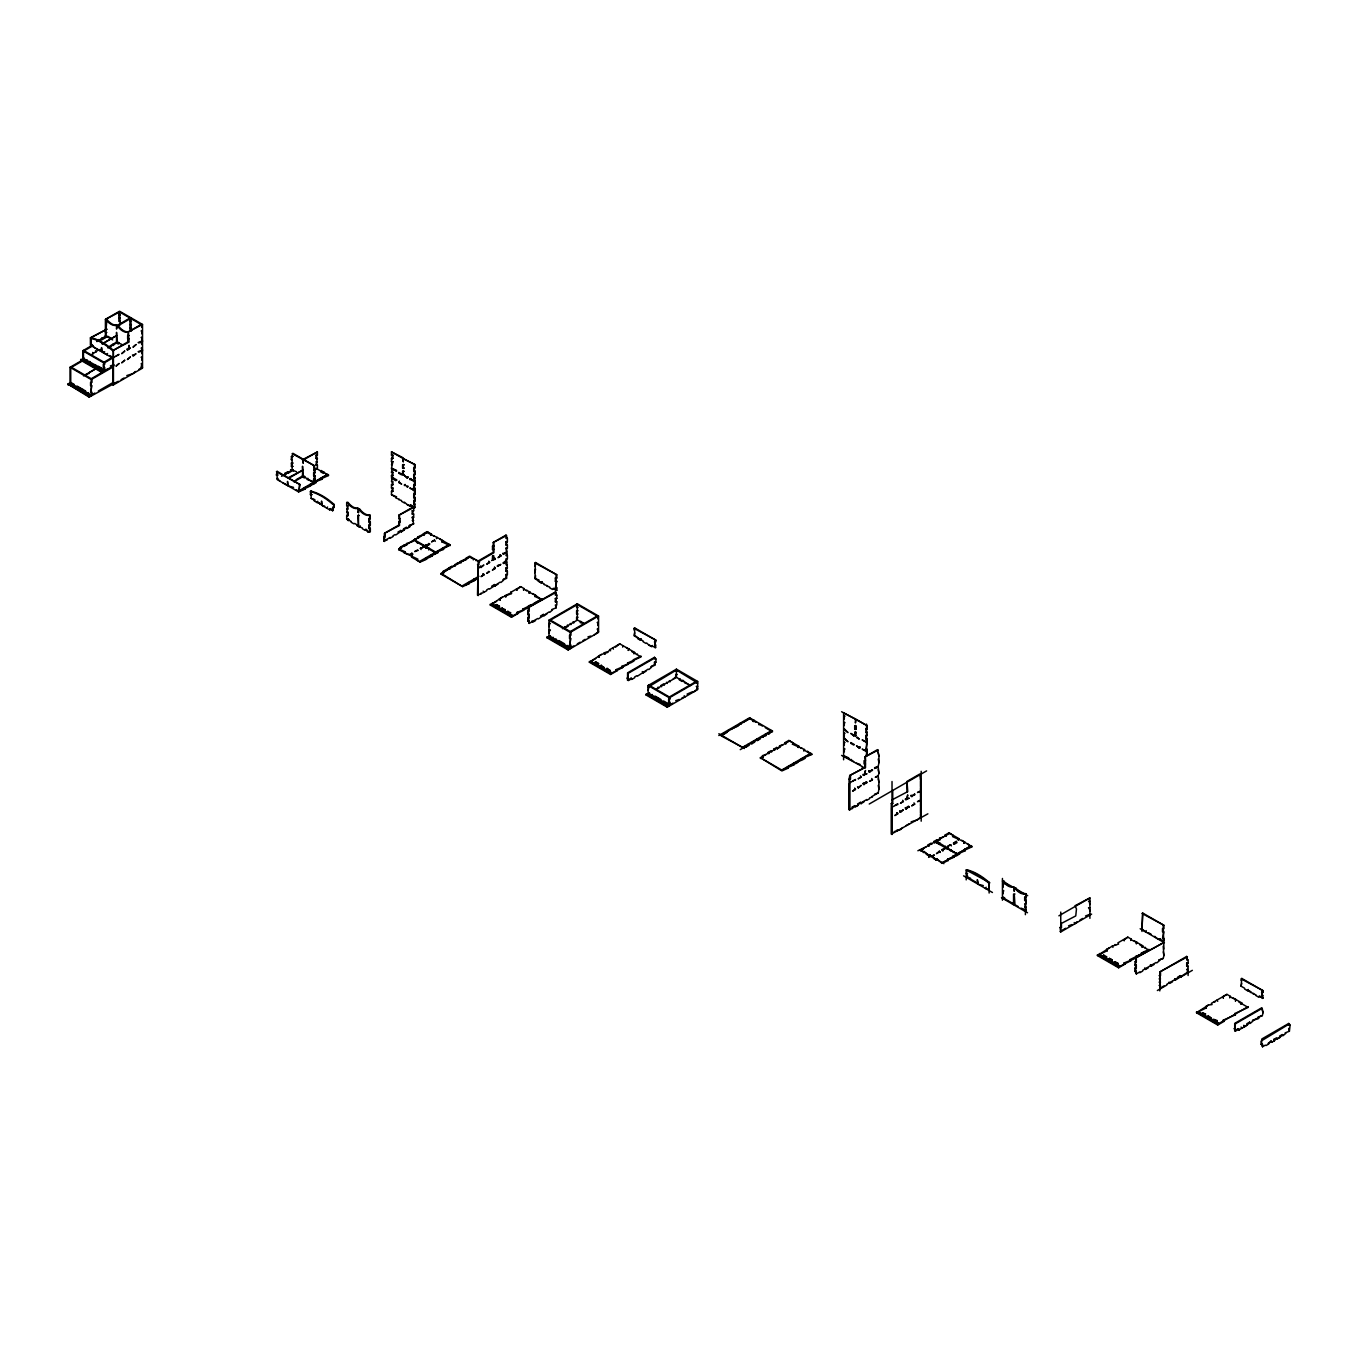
<?xml version="1.0" encoding="UTF-8"?>
<svg xmlns="http://www.w3.org/2000/svg" width="1358" height="1358" viewBox="0 0 1358 1358"><rect width="100%" height="100%" fill="white"/><g stroke="black" fill="none" stroke-linecap="round" stroke-linejoin="round"><path stroke-width="1.5" d="M112.646 339.924L105.415 335.749L105.415 319.402L119.572 311.22L142.522 324.46L142.522 368.12L113.342 384.959L113.342 350.296A58.835 33.967 60 0 0 91.835 337.87L91.122 340.739M105.415 319.402L119.572 312.034L120.285 324.715M120.285 314.903L118.876 314.903M120.285 318.179L118.876 318.179M90.409 337.87L106.841 329.213L90.409 337.87L90.409 345.238L113.342 358.478M120.285 321.439L118.876 321.439L118.876 311.627L129.978 318.044L129.978 331.131M106.128 319.809A12.748 7.35 60 0 0 115.82 325.411L117.246 325.411M130.691 317.636L116.533 325.818L116.533 329.094L117.246 326.226L131.403 318.044M106.841 332.472L105.415 332.472M115.82 325.411L118.655 326.226A12.748 7.35 60 0 0 128.365 331.827L129.061 342.046L112.646 350.704A58.835 33.967 60 0 0 91.122 338.278M131.403 321.32L129.978 321.32M91.835 344.406L94.092 347.359L99.762 350.619L100.458 349.396M96.791 341.554L106.128 336.156M97.335 341.401L106.264 336.241M104.719 370.157L82.77 358.139L82.77 350.788L92.446 345.204M101.409 340.026L106.79 336.92M93.142 345.611L84.179 350.788L84.179 352.418M131.403 324.596L129.978 324.596M131.403 327.855L129.978 327.855M82.057 360.193L102.58 370.411L101.884 372.448L80.648 360.193L84.179 358.139M117.942 326.633A12.748 7.35 60 0 0 127.652 332.235L141.096 324.46M80.648 360.193L83.823 358.342M99.049 349.566L90.562 355.287M127.652 332.235L142.522 324.46M131.403 331.131L130.691 318.468L141.809 324.885L141.809 327.329M91.258 395.093L70.022 382.837L70.022 367.305L81.497 360.685M71.448 367.305L83.992 360.057M87.014 359.785L86.301 361.007M129.061 335.511L127.652 335.511L127.652 338.77L129.061 338.77M107.893 347.971L117.942 342.165L119.012 342.776L118.299 343.998L117.246 343.387L116.533 332.354L116.533 342.98M70.735 370.157L70.735 366.898L91.971 379.154L91.971 382.43L90.562 382.43L90.562 385.689L91.971 385.689L90.562 392.241L91.971 392.241L91.971 394.686M107.537 353.487L106.841 354.71L102.24 352.062L101.527 347.563L101.527 350.822M89.849 361.415L89.136 362.637M141.096 331.012L141.809 330.605M110.728 347.156L110.015 345.934L116.533 342.165L121.847 344.406M112.646 350.704L128.365 341.639M70.735 376.709L70.735 370.972M109.675 355.524L112.646 357.239M95.501 364.691L94.805 365.913M141.096 337.548L141.809 337.14M118.299 381.275L89.136 397.13L67.9 384.059L70.735 382.43L74.266 384.467L73.57 385.689M127.499 349.481L130.334 347.852L127.499 350.296L126.803 349.074M138.126 342.539L142.522 340.824L141.673 340.332M142.522 341.639L138.839 342.946M67.9 384.874L71.091 383.041M83.466 375.877L94.805 369.342L89.136 372.618M89.136 373.433L86.301 374.248M110.371 365.913L113.919 364.691M141.096 348.174L141.809 347.767M91.258 378.746L113.919 365.506M70.022 367.305L91.258 379.561L113.495 366.728M133.169 355.372L136.004 353.725L133.169 356.186L132.456 354.964M138.126 351.688L142.522 349.974L141.673 349.481M142.522 350.788L138.839 352.095M79.935 387.743L79.222 388.965M82.77 389.373L82.057 390.595M141.096 357.324L141.809 356.916M88.423 392.649L87.727 393.871M141.096 363.876L141.809 363.452M89.849 395.093L69.309 384.059L89.849 395.093L89.136 397.13M98.336 391.002L112.493 382.837M112.646 384.552L116.177 382.498M123.968 378.016L121.134 379.646M126.803 375.555L133.169 373.518L135.291 371.464M138.839 369.427L142.522 367.305L141.673 366.813M291.427 456.543L292.836 456.543L291.427 456.543L291.427 459.802L292.836 453.266L303.241 459.276M291.427 459.802L292.123 459.394M276.404 475.011L277.83 475.011L276.404 475.011L277.117 471.328L300.05 484.585L298.641 491.936L305.007 489.067L304.311 487.845L305.007 489.067M291.427 463.078L292.836 463.078L291.427 463.078L291.427 466.354L292.836 466.354L291.427 466.354M317.399 451.925L303.241 460.09L303.241 463.367L302.528 459.683L317.399 451.925L317.399 455.185L315.99 455.185L315.99 458.461L317.399 458.461L315.99 464.996L317.399 464.996L317.399 468.272L313.715 470.394M315.99 455.185L317.399 455.185M284.908 473.382L285.621 474.604L284.908 473.382L287.743 471.752L288.439 472.974L287.743 471.752M277.966 478.372L277.117 478.695L280.087 481.224M281.547 476.302L292.972 469.698M288.439 472.974L291.274 471.328L290.578 470.106L291.274 471.328M315.99 458.461L317.399 458.461M292.123 466.762L292.123 470.021L296.519 471.752M288.236 477.744L303.241 469.902L288.948 478.169M315.99 461.737L317.399 461.737M292.123 453.674L314.36 465.692L315.056 472.652L313.647 472.652L313.647 475.911L315.056 475.911L315.056 479.187L313.647 479.187L313.511 484.178L304.311 487.845M315.99 464.996L317.399 464.996M313.647 466.1L314.36 468.968M296.027 479.798L302.528 476.03L313.647 482.446L314.36 476.319M313.647 469.376L315.056 469.376M293.905 481.835L303.954 476.03L305.007 476.641L304.311 477.88L301.68 476.522M321.286 471.328L315.99 468.272M313.647 472.652L315.056 472.652M307.842 478.288L307.129 479.51L314.36 482.039M321.286 470.513L328.517 475.504L315.633 481.309L316.346 482.531L313.511 484.178M282.922 482.854L287.523 485.519L287.523 481.428L288.236 485.926L293.549 487.352M313.647 475.911L315.056 475.911M276.404 471.752L300.05 484.585M320.59 471.752L323.425 473.382L324.121 472.16M313.647 479.187L315.056 479.187M296.367 489.814L298.641 491.121L302.172 489.899L310.676 485.808L309.964 484.585L312.798 482.939M313.511 481.547L312.798 483.754M298.505 491.036L327.668 474.197M321.286 478.033L321.999 479.272L321.286 478.033L328.517 474.689M321.999 479.272L312.798 482.786M310.439 494.651L311.848 494.651L310.439 494.651L310.439 491.392L311.848 491.392A58.835 33.967 60 0 1 333.372 503.818L334.085 507.485L332.659 507.485L332.659 510.761L334.085 504.225M310.439 491.392L311.848 491.392M311.135 495.059L311.135 498.335L314.818 499.642M391.494 451.858L403.309 457.867L403.309 461.958L402.613 458.274L391.494 451.858L391.494 455.134L392.903 455.134L392.903 458.41L391.494 458.41L391.494 461.669L392.903 461.669L391.494 468.221L396.587 471.158M391.494 455.134L392.903 455.134M311.135 498.335L314.818 500.457M391.494 458.41L392.903 458.41M316.94 501.679L320.488 503.733L316.94 502.511L317.653 501.272M391.494 461.669L392.903 461.669M319.775 504.141L322.253 504.752M321.54 505.159L321.54 501.068L322.253 505.566L329.688 509.861L330.401 508.639L329.688 509.861M322.253 505.566L324.732 506.178M391.494 468.221L396.587 470.343M392.207 476.964L396.587 480.308L391.494 477.371L391.494 475.572L392.903 475.572L392.903 472.295L391.494 472.295L392.207 468.629M311.135 491.8A58.835 33.967 60 0 1 332.659 504.225L333.372 503.818M326.854 508.231L327.567 506.992M402.613 464.826L404.022 464.826L402.613 464.826L402.613 468.086L404.022 468.086L402.613 468.086M391.494 472.295L392.903 472.295M332.659 507.485L334.085 507.485M391.494 475.572L392.903 475.572M398.709 472.38L402.257 474.417M347.529 519.35L348.242 520.572L348.242 518.943L346.68 518.858L346.68 515.582L348.089 515.582L348.089 512.306L346.68 512.306L348.089 505.77L346.68 505.77L346.68 502.511L348.089 502.511A12.748 7.35 60 0 0 357.799 508.096L358.495 512.594L358.495 508.52M346.68 502.511L348.089 502.511M402.613 471.362L404.022 471.362L402.613 471.362L402.613 474.638L404.022 474.638L402.613 474.638M395.874 497.232L391.494 494.702L391.494 491.273L392.903 491.273L392.903 487.997L391.494 487.997L391.494 484.721L392.903 484.721L392.903 481.462L391.494 481.462L392.207 477.778M415.141 464.691L403.309 458.681L415.141 464.691L415.141 467.967L413.715 467.967L413.715 471.243L415.141 471.243L415.141 474.502L413.715 474.502L413.715 477.778L415.141 477.778L414.428 481.462L414.428 478.186M396.587 479.493L396.587 480.308M346.68 509.046L348.089 509.046M413.715 471.243L415.141 471.243M391.494 484.721L392.903 484.721M346.68 512.306L348.089 512.306M398.709 482.362L401.544 483.991L398.709 482.362L399.422 481.122M407.213 478.101L407.909 476.879L407.213 478.101L404.378 475.656L407.909 477.693M391.494 487.997L392.903 487.997M347.393 502.918A12.748 7.35 60 0 0 357.086 508.52L357.799 508.096M414.428 488.812L414.428 490.611L415.141 488.405L413.715 488.405L413.715 485.129L415.141 485.129L415.141 481.869L410.031 478.916L415.141 481.055M346.68 515.582L348.089 515.582M410.031 479.73L410.744 478.508M413.715 477.778L415.141 477.778M359.921 509.335L358.495 509.335L359.921 509.335A12.748 7.35 60 0 0 369.614 514.937L370.327 518.603L368.901 518.603L368.901 521.879L370.327 521.879L370.327 525.156L368.901 525.156L368.901 528.415L370.327 528.415L370.327 531.691L368.052 532.013L365.234 529.569M391.494 491.273L392.903 491.273M404.378 484.806L407.909 486.843M357.799 512.187L358.495 512.594M346.68 518.858L348.242 518.943M404.378 485.621L405.091 484.399M347.529 520.165L348.938 519.35L348.242 520.572M391.494 494.702L396.587 496.824M407.909 486.028L407.213 487.267M359.208 515.463L357.799 515.463L358.495 525.682L354.608 523.424M351.077 521.387L348.242 519.758M413.715 485.129L415.141 485.129M413.715 488.405L415.141 488.405M359.208 509.742A12.748 7.35 60 0 0 368.901 515.344L369.614 514.937M368.901 515.344L370.327 515.344M395.874 498.046L399.422 499.269M415.141 491.019L410.031 488.082L415.141 491.019L415.141 494.295L413.715 494.295L413.715 497.554L415.141 497.554L415.141 500.83L413.715 500.83L415.141 507.536L407.213 504.582L404.378 502.137M368.901 518.603L370.327 518.603M401.544 500.508L398.709 499.693M413.715 494.295L415.141 494.295M358.495 515.055L358.495 526.497L362.399 527.923M358.495 526.497L359.564 527.108L360.277 525.885M368.901 521.879L370.327 521.879M413.715 497.554L415.141 497.554M368.901 525.156L370.327 525.156M413.715 500.83L415.141 500.83M368.901 528.415L370.327 528.415M410.744 505.006L410.031 506.228L410.744 505.006L413.681 506.687M413.715 504.107L415.141 504.107M368.052 531.199L365.93 529.145M368.052 532.013L369.478 532.013M390.153 537.412L383.771 541.095L384.484 533.321L398.777 525.071L398.777 521.795L400.203 521.795L398.777 515.259L412.934 507.077M398.777 515.259L413.647 507.485L413.647 510.761L412.238 510.761L412.238 514.037L413.647 514.037L413.647 517.296L412.238 517.296L413.647 523.832L409.267 525.563L413.647 523.832M398.777 518.518L400.203 518.518M412.238 510.761L413.647 510.761M398.777 521.795L400.203 521.795M412.238 514.037L413.647 514.037M412.238 517.296L413.647 517.296M384.484 533.321L399.49 525.478L399.49 522.202M412.238 520.572L413.647 520.572M383.771 537.004L385.197 537.004L385.197 533.728M397.928 532.098L400.763 530.469L401.476 531.691L400.763 530.469M403.598 528.822L404.311 530.044L403.598 528.822L406.432 527.193L407.128 528.415L409.963 525.97M383.771 541.095L387.319 539.856M392.971 535.782L395.11 534.543M403.598 529.637L395.806 534.95M404.311 529.23L409.963 526.785M390.153 538.226L392.971 536.597M401.476 531.691L404.311 530.044M400.763 546.816L398.641 549.667L401.476 548.038L400.763 546.816L407.128 543.947L404.311 546.408L403.598 545.169M407.128 544.762L406.432 543.539L412.798 541.503M412.085 541.095L420.59 536.189M417.755 537.004L418.468 538.226L417.755 537.004L427.108 532.421L430.028 534.118M423.424 533.728L424.12 534.95L423.424 533.728L427.108 531.606L431.488 534.135L430.775 535.358L431.488 534.135M427.957 532.098L398.777 548.938L405.159 551.789L404.446 553.029L405.159 551.789M398.641 549.667L407.281 553.843L409.76 554.454L411.881 553.232L412.594 554.454L410.456 554.862L412.238 555.88L411.525 557.103L420.165 562.093L426.531 559.241L425.818 558.002L426.531 559.241M417.33 542.317L417.33 543.132M430.775 534.543L437.157 537.412L436.444 538.634M404.446 553.029L409.76 555.269L412.594 553.64M423.696 545.169L423 546.408M437.157 537.412L442.81 540.671L442.114 541.91L442.81 540.671M417.551 549.956L414.716 551.586L418.247 550.363M420.369 548.326L423.917 547.087L420.369 548.326L421.082 549.549M426.039 545.05L429.569 543.828L426.752 546.272L426.039 545.05L426.752 546.272M434.526 540.144L431.708 541.774L434.526 540.144L435.239 541.367M426.039 545.865L429.569 543.828M410.456 555.677L417.891 559.156L417.195 560.379L420.165 562.093M439.992 539.041L450.041 544.847L439.992 550.652L443.523 549.43L442.81 548.191L443.523 549.43M442.114 541.91L450.041 545.661M420.012 561.194L449.192 544.354M435.035 553.351L435.731 552.129L414.496 539.856M423 560.464L432.2 555.965L431.488 554.743L432.2 555.965M428.653 557.187L437.853 552.689L437.157 551.467L437.853 552.689M439.992 550.652L434.322 552.944M445.645 547.376L450.041 544.847M443.234 571.328L443.947 572.567L443.234 571.328L451.739 566.422L455.269 566.014L454.574 564.792L457.391 563.163L466.609 559.479L465.896 558.257L469.579 556.135L473.959 558.664L473.263 559.886M448.904 568.068L449.617 569.291L448.904 568.068L451.739 566.422M460.226 561.516L460.939 562.755L460.226 561.516L469.579 556.95L472.499 558.63M483.159 591.12L483.872 592.343L477.507 595.194L478.22 560.956L493.226 552.282L493.226 542.47L505.957 535.12L507.383 538.396L507.383 541.655L505.957 541.655L505.957 544.931L507.383 544.931L507.383 548.191L505.957 548.191L506.67 551.874L506.67 548.615M469.002 583.753L468.306 582.531L469.002 583.753L462.637 586.622L441.112 574.196L446.782 570.105M493.226 542.47L506.67 535.527M441.265 573.449L470.428 556.61M441.112 574.196L443.947 572.567M492.513 546.154L493.922 546.154L492.513 546.154L492.513 549.43L493.922 549.43L492.513 549.43M505.957 535.12L505.957 538.396L507.383 538.396M473.959 558.664L479.629 561.94M505.957 541.655L507.383 541.655M505.957 544.931L507.383 544.931M493.922 542.877L493.922 552.689L478.916 561.363L478.916 564.622L477.507 564.622M505.957 548.191L507.383 548.191M492.377 560.141L495.195 559.309L494.499 558.087L493.226 558.817L493.922 555.965L492.513 555.965L492.513 559.241L493.226 555.558M478.22 568.306L483.872 565.03L481.038 567.491L480.342 566.269L481.038 567.491M489.542 561.771L486.707 564.215L489.542 562.585L488.829 561.363L489.542 562.585M491.664 560.548L495.195 558.494M500.864 555.235L498.03 557.68L500.864 556.05L500.151 554.828L500.864 556.05M506.67 551.874L502.986 553.996L506.67 552.689L507.383 555.558L507.383 558.817L505.957 558.817L505.957 560.616L502.986 563.163L506.67 561.041L506.67 559.241M506.67 552.689L505.957 555.558L507.383 555.558M462.501 585.722L478.899 576.25M497.334 565.607L500.151 564.792M483.872 574.196L481.038 576.641L483.872 575.011L483.159 573.789L483.872 575.011M495.195 567.661L492.377 570.105L495.195 568.476L494.499 567.237L495.195 568.476M497.334 566.422L500.864 564.385L498.03 566.014M465.471 584.975L474.672 580.494L473.959 579.255L474.672 580.494M471.141 581.716L477.507 578.847M489.542 571.735L486.707 573.382L488.829 571.328M503.699 563.57L506.67 561.856L507.383 567.984L505.957 567.984L505.957 571.243L507.383 571.243L507.383 574.519L505.957 574.519L505.957 577.948L502.986 579.662L506.67 578.355L506.67 574.926M506.67 561.856L505.957 564.707L507.383 564.707M505.957 567.984L507.383 567.984M505.957 571.243L507.383 571.243M505.957 574.519L507.383 574.519M491.664 586.215L494.499 584.568L495.195 585.807L494.499 584.568M486.707 589.881L488.829 588.659M500.151 582.124L489.542 589.066M483.872 592.343L486.707 590.713M495.195 585.807L498.03 584.161M500.864 582.531L503.699 580.087M535.561 569.036L534.848 572.72L535.561 562.501L556.797 574.774L556.797 578.033L555.371 578.033L555.371 581.309L556.797 581.309L555.371 587.844L556.797 587.844L556.797 590.289L553.249 589.066M534.848 566.184L535.561 562.501M541.214 582.938L541.927 581.716L541.214 582.938L534.848 578.44L535.561 575.588M517.856 613.595L517.143 612.373L517.856 613.595L511.491 617.279L490.255 605.006L502.273 597.248L511.491 593.565L510.778 592.343L511.491 593.565M499.455 598.878L500.151 600.1L499.455 598.878L502.273 597.248M505.108 595.602L505.821 596.841L505.108 595.602L511.491 592.75M510.778 592.343L520.691 586.622L524.222 588.659L523.526 589.881L524.222 588.659M516.447 589.881L520.691 586.622M534.848 578.44L539.092 580.087M490.255 605.006L496.621 601.339M496.621 604.599L495.908 605.821L496.621 604.599L499.455 606.245L498.742 607.467L499.455 606.245M538.379 581.309L544.049 583.753M523.526 589.066L529.892 591.935L529.179 593.157L529.892 591.935M534.848 562.908L556.797 574.774M504.412 610.727L505.108 609.504L501.577 608.282L505.108 610.319M501.577 609.097L502.273 607.875M555.371 578.033L556.797 578.033M535.561 595.194L534.848 596.434L535.561 595.194L529.179 592.343M544.049 584.568L547.597 585.807M555.371 581.309L556.797 581.309M507.23 611.558L510.778 612.781L507.23 612.373L507.943 611.134M549.718 587.029L546.884 586.215M532.726 593.565L541.927 599.693L534.848 596.434M555.371 587.844L556.797 587.844M492.377 602.969L491.664 605.006L512.187 615.225L492.377 603.784M517.143 612.373L526.344 608.69L555.371 591.935L556.797 595.194L556.797 598.471L555.371 598.471L555.371 601.747L556.797 601.747L556.797 605.006L555.371 605.006L556.084 607.875L556.084 605.413M522.813 609.097L523.526 610.319L522.813 609.097L532.013 604.599L528.483 605.821L529.179 607.06M541.927 598.878L534.135 603.376M523.526 610.319L511.491 616.447L490.255 604.191M532.013 604.599L537.683 601.339M537.683 618.501L529.179 623.407L529.179 620.946L527.77 620.946L527.77 617.686L529.179 617.686L529.179 614.41L527.77 614.41L528.483 607.467L556.084 592.343M555.371 591.935L555.371 595.194L556.797 595.194M527.77 611.134L529.179 611.134L529.179 607.875M527.77 614.41L529.179 614.41M555.371 598.471L556.797 598.471M527.77 617.686L529.179 617.686M555.371 601.747L556.797 601.747M527.77 620.946L529.179 620.946M540.501 616.04L543.336 614.41L544.049 615.632L543.336 614.41M549.005 611.966L538.379 618.909M551.84 609.504L556.084 607.875M532.013 620.946L532.726 622.185L535.561 620.538M544.049 615.632L546.884 614.003M549.718 612.373L552.536 609.912M570.241 647.919L549.005 635.663L549.005 620.131L577.32 603.784L598.555 616.04L598.555 632.387L568.119 649.973L546.884 637.7L550.414 635.663M550.414 620.131L577.32 604.599L577.32 620.131L562.45 628.72M549.005 623.407L550.414 623.407M578.033 607.467L576.607 607.467L576.607 604.191L597.843 616.447L597.843 618.909M578.033 610.727L576.607 610.727L576.607 614.003L578.033 614.003M549.005 629.942L550.414 629.942M578.033 617.279L576.607 617.279L576.607 619.723L583.685 622.999M546.884 637.7L550.058 635.867M553.249 637.292L552.536 638.532M580.868 621.353L580.155 622.592L582.989 623.407M556.084 638.939L555.371 640.161M570.241 631.572L597.147 616.04M549.005 620.131L570.241 632.387L598.555 616.04M597.147 622.592L597.843 622.185M597.147 629.127L597.843 628.72M568.832 647.919L548.293 636.885L568.832 647.919L568.119 649.973M577.32 643.845L580.155 642.198M582.989 640.569L585.111 639.346M587.946 636.885L590.764 636.07M598.555 631.572L594.312 634.848M634.661 632.811L633.948 635.663L638.209 638.124L634.661 635.255L634.661 627.905L655.897 640.161L655.897 641.791L654.488 641.791L655.897 647.511L648.818 645.067L646.697 643.013M633.948 629.942L634.661 627.905M616.956 670.818L616.26 669.596L616.956 670.818L610.591 674.485L589.355 662.229L601.39 654.471L607.756 652.417L609.878 649.565L610.591 650.788M598.555 656.101L599.268 657.323L598.555 656.101L601.39 654.471M604.225 652.825L604.938 654.064L604.225 652.825L607.756 651.602M609.878 649.565L619.791 643.845L623.339 645.882L622.626 647.104M615.547 647.104L619.791 643.845M589.355 662.229L595.721 658.545M595.721 661.821L595.025 663.043L595.721 661.821L598.555 663.451L597.843 664.69L598.555 663.451M623.339 645.882L628.992 649.158L628.296 650.38L628.992 649.158M640.331 640.161L641.027 638.939L640.331 640.161L637.496 638.532M603.512 667.134L600.677 665.505L604.225 667.542M643.166 640.976L638.209 638.124M600.677 666.32L601.39 665.097M607.06 668.357L609.878 670.818L607.06 668.357L606.347 669.596M634.661 652.417L633.948 653.639L634.661 652.417L626.174 647.511M633.948 628.313L655.897 640.161M609.878 670.003L609.878 670.818M631.826 651.602L641.027 656.916L627.583 663.043L628.296 664.283L627.583 663.043M648.818 645.067L651.653 646.697L652.366 645.474M654.488 645.067L655.897 645.067M616.26 669.596L628.296 664.283M621.913 666.32L622.626 667.542L621.913 666.32L631.13 662.636L633.948 661.006L633.252 659.784L641.027 656.101M622.626 667.542L610.591 673.67L589.355 661.414M655.201 657.73L628.296 673.262L627.583 680.222L627.583 672.855L654.488 657.323L655.897 658.953L655.897 662.229L654.488 662.229L654.488 664.69L650.94 666.727L655.201 665.097L655.201 662.636M654.488 657.323L654.488 658.953L655.897 658.953M626.87 678.168L628.296 678.168M654.488 662.229L655.897 662.229M627.583 680.222L631.13 678.168L631.826 679.39L631.13 678.168M628.296 680.63L631.826 678.576M634.661 676.946L636.783 675.724M648.106 669.171L637.496 676.131M631.826 679.39L634.661 677.761M643.166 672.855L642.453 671.633L643.166 672.855L645.984 671.225M648.818 669.596L651.653 667.134M669.358 705.141L648.106 692.886L648.106 685.535L676.437 669.171L697.673 681.444L697.673 689.609L667.219 707.195L645.984 694.923L649.531 692.886M676.437 670.003L648.106 687.165M677.133 671.225L675.724 671.225L675.724 669.596L697.673 683.074M677.133 674.485L675.724 674.485L675.724 676.946L690.594 685.535M675.724 676.946L672.889 679.39M645.984 694.923L649.175 693.089M655.897 689.202L676.437 677.353L676.437 669.171M652.366 694.515L651.653 695.737M679.968 678.576L679.255 679.798L682.089 681.444L682.802 680.222L684.924 682.259M658.019 697.791L657.323 699.014M669.358 696.977L696.247 681.444L696.247 683.074M648.106 685.535L669.358 697.791L697.673 681.444M666.523 702.697L665.81 703.919M696.247 686.35L697.673 686.35M667.932 705.141L647.41 694.108L667.932 705.141L667.219 707.195M675.724 700.643L679.255 699.421M682.089 697.791L684.924 696.977L684.211 695.737M687.046 694.108L692.716 691.663M697.673 688.795L693.429 692.071M718.806 735.527L749.565 717.771L772.498 731.011L768.815 733.965L768.102 732.726L768.815 733.965M728.89 729.704L726.768 732.573L721.098 735.832L742.622 747.443M740.925 724.391L740.212 723.169L738.09 726.038L731.724 728.89M743.76 721.947L749.565 718.586L756.067 722.354M721.234 735.102L750.414 718.263M758.901 724.799L759.614 724.391M765.267 727.667L772.498 731.843M742.486 747.358L771.65 730.519M740.229 749.65L772.498 731.011M746.153 747.036L745.457 745.814L746.153 747.036L748.988 745.406L748.292 744.184M751.823 743.777L751.11 742.537L751.823 743.777L754.658 742.13L753.945 740.908M757.492 740.5L756.779 739.278L757.492 740.5L760.327 738.871L759.614 737.632M762.449 736.817L765.98 735.595L765.267 734.372L765.98 735.595M762.5 755.659L763.213 756.881L762.5 755.659L766.031 754.437M768.17 752.383L768.866 753.605L768.17 752.383L770.988 750.753L771.7 751.976M773.822 749.124L774.535 750.346L773.822 749.124L776.657 747.477L777.37 748.699L776.657 747.477M777.37 748.699L780.205 747.07L779.492 745.848L783.023 744.625M785.145 742.571L785.858 743.811L785.145 742.571L788.828 740.449L793.225 742.979L792.512 744.218L793.225 742.979M788.268 768.085L787.555 766.846L788.268 768.085L781.902 770.937L760.378 757.696L789.677 740.942M760.378 758.511L763.213 756.881M844.303 715.751L845.015 716.158M788.828 740.449L798.894 746.255L798.181 747.477L798.894 746.255M792.512 744.218L804.547 749.531L803.834 750.753L804.547 749.531M844.303 719.01L844.303 716.566M844.303 722.286L845.015 722.694M844.303 725.562L844.303 723.101M844.303 728.822L847.986 732.59L844.303 729.636M787.555 766.846L796.756 763.179L801.712 758.681L811.778 754.505L803.834 749.939M844.303 732.913L845.015 733.32M781.75 770.037L810.93 753.198M760.378 757.696L781.902 770.122L793.938 764.809L793.225 763.586L793.938 764.809M793.225 763.586L802.425 759.903L805.26 758.273L804.547 757.051L811.778 753.69M854.708 729.11L856.134 729.11L856.134 725.851L854.708 725.851L854.708 729.11L856.134 729.11M844.303 736.189L844.303 733.727M844.303 737.988L847.986 741.74L844.303 738.803M854.708 732.386L856.134 732.386L855.421 736.053L854.708 732.386L856.134 732.386M865.827 755.32L867.236 755.32L867.236 752.043L862.143 749.107L867.236 751.229L867.236 749.429L865.827 749.429L867.236 742.894L862.143 739.94L867.236 742.062L867.236 738.803L865.827 738.803L865.827 735.527L867.236 735.527L865.827 728.991L867.236 728.991L867.236 725.715L841.604 711.728M853.656 735.849L854.352 734.627L853.656 735.849L850.821 733.405L854.352 735.442M865.827 728.991L867.236 728.991M854.708 735.646L856.134 735.646M844.303 742.062L845.015 742.47M856.491 737.496L859.308 739.125L857.187 737.088M865.827 732.268L867.236 732.268M844.303 745.338L844.303 742.894M850.821 742.554L854.352 744.608M844.303 748.614L845.015 749.022M865.827 738.803L867.236 738.803M844.303 751.874L844.303 749.429M859.308 748.275L860.021 747.053L859.308 748.275L856.491 745.831L860.021 747.868M865.827 749.429L867.236 749.429M853.656 761.532L843.607 755.727L848.699 757.849M865.487 763.943L864.078 763.943L864.078 760.667L865.487 760.667L864.774 757L877.523 749.633L878.932 756.185L878.236 752.502M864.774 757L878.236 750.04M856.491 763.162L860.021 764.384M878.932 756.185L878.932 762.721L878.236 759.037M841.587 755.388L862.856 766.846M860.395 802.357L861.091 803.596L860.395 802.357L857.56 804.004L858.273 805.226L855.438 806.856L854.725 805.634L851.89 807.263L852.603 808.485L849.073 809.724L849.073 779.153L849.769 775.469L865.487 767.219L865.487 757.408M849.769 775.469L865.487 767.219M849.073 779.153L850.481 779.153L850.481 775.876M878.932 762.721L878.236 766.387L874.552 768.526M863.23 775.062L866.76 773.839L863.23 775.062L864.774 774.162L865.487 770.478L864.774 773.347M874.552 767.711L878.236 766.387M849.769 782.819L855.438 779.56L852.603 781.189M868.882 771.785L872.43 769.748L869.595 772.193L868.882 770.971L869.595 772.193M861.091 777.099L858.273 778.745L861.091 777.099L860.395 775.876M878.236 769.663L878.932 773.347L878.236 767.219L875.265 768.119M878.932 773.347L878.236 775.554L875.265 777.268L878.236 776.369L878.932 782.497L878.236 778.813M863.23 783.396L866.76 782.174L863.926 784.618L863.23 783.396L863.926 784.618M855.438 788.709L852.603 791.171L855.438 789.524L854.725 788.302L855.438 789.524M863.23 784.211L866.76 782.174M858.273 787.895L861.091 785.45L858.273 787.895L857.56 786.672M872.43 779.713L869.595 781.359L872.43 779.713L871.717 778.49M878.932 782.497L878.932 789.032L878.236 785.365M878.932 789.032L878.236 792.885L871.717 796.637M874.552 794.192L878.236 792.885M852.603 807.671L858.273 805.226M858.273 804.411L866.76 799.506M869.595 797.859L872.43 797.044M861.091 803.596L863.926 801.95M866.76 800.32L869.595 798.691M869.239 804.021L926.597 770.903M920.486 780.154L919.773 774.026L907.025 781.393L907.738 791.612L892.019 799.862M927.887 813.815L891.306 834.118L891.306 803.546L892.732 803.546L892.732 790.458M920.486 786.706L920.486 780.986M892.732 803.546L891.306 803.546M905.463 799.455L909.011 798.232L905.463 799.455L907.025 798.555L907.738 794.871L907.025 797.74M892.019 807.212L897.689 803.953L894.854 805.583M911.133 796.178L914.681 794.141L911.846 796.586L911.133 795.364L911.846 796.586M920.486 787.521L920.486 790.78L917.499 792.512L920.486 791.612L920.486 797.333M903.342 801.492L900.524 803.138L903.342 801.492L902.646 800.269M905.463 807.789L909.011 806.567L906.176 809.012L905.463 807.789L906.176 809.012M897.689 813.102L894.854 815.564L897.689 813.917L896.976 812.695L897.689 813.917M899.811 811.88L903.342 809.826L900.524 812.288L899.811 811.066L900.524 812.288M905.463 808.604L909.011 806.567M920.486 798.148L920.486 799.947L917.499 801.661L920.486 800.762L920.486 806.482M914.681 804.106L911.846 805.752L914.681 804.106L913.968 802.884M920.486 813.018L920.486 807.297M894.141 831.656L900.524 829.619L902.646 827.565M906.176 825.528L909.011 823.899M911.133 821.845L917.499 819.808L920.486 817.278L920.486 813.832M917.872 850.753L926.088 846.832M928.21 844.795L928.923 846.017L928.21 844.795L931.045 843.148L931.758 844.37M933.88 841.519L934.576 842.741L933.88 841.519L936.697 839.889L937.41 841.111L936.697 839.889M939.532 838.242L940.245 839.482L939.532 838.242L943.08 837.02M945.202 834.983L945.915 836.205L945.202 834.983L948.886 832.861L953.265 835.391L952.569 836.613L964.604 841.926L963.891 843.148L964.604 841.926M924.102 852.23L920.418 850.108L949.734 833.337M920.418 850.923L923.253 849.276M937.41 841.111L940.245 839.482M935.577 842.333L936.986 841.519L935.577 842.333L957.526 854.182L936.273 841.111L936.273 842.741M923.389 852.637L924.102 851.415L926.937 853.859M948.886 832.861L958.935 838.65L958.222 839.889L958.935 838.65M929.772 854.674L929.059 855.896L929.772 854.674L931.537 856.525M944.778 847.647L945.491 846.424L944.778 847.647L947.612 849.276L948.308 848.054L947.612 849.276M928.6 857.39L934.372 854.878L932.25 856.932M940.025 851.619L936.494 853.656L939.329 851.211L940.025 852.434L939.329 851.211M942.163 849.565L942.859 850.804L942.163 849.565L944.981 847.935M950.651 844.659L947.816 846.306L950.651 844.659L951.364 845.898M956.321 841.4L953.486 843.029L954.199 844.252L957.017 842.622L956.321 841.4L953.486 843.844M942.163 850.38L945.694 848.343M932.25 856.117L934.015 857.95M951.143 849.684L950.447 850.923M936.85 858.765L936.137 859.987L936.85 858.765L941.943 863.349L948.308 860.48L947.612 859.258L948.308 860.48M947.612 859.258L956.813 855.574L959.648 853.944L958.935 852.722L971.819 846.917L961.77 840.296M941.943 863.349L970.97 845.61M941.943 862.534L953.978 857.221L953.265 855.981L953.978 857.221M953.265 855.981L965.3 850.668L964.604 849.446L965.3 850.668M964.604 849.446L971.819 846.102M966.2 879.882L966.2 869.986L967.609 869.986A58.835 33.967 60 0 1 989.133 882.411L989.133 888.947M967.609 869.986L966.913 870.393A58.835 33.967 60 0 1 988.42 882.819L989.133 882.411M966.2 873.262L967.609 873.262M966.913 873.669L967.609 876.521M966.913 876.945L970.58 878.253M976.249 882.327L969.884 878.66M978.015 883.362L977.319 879.678L978.015 884.177L983.328 885.603M966.2 869.986L989.846 882.819M1007.857 885.009A12.748 7.35 60 0 1 1003.851 881.104L1003.155 881.512A12.748 7.35 60 0 0 1012.847 887.114L1014.273 887.114L1014.273 891.204L1014.273 887.928L1015.682 887.928A12.748 7.35 60 0 0 1021.386 892.817M1003.155 883.973L1003.851 884.381M1003.155 887.232L1003.155 884.788M1003.155 890.509L1003.851 890.916M1003.155 893.768L1003.155 891.323M1015.682 887.928L1014.969 888.336A12.748 7.35 60 0 0 1024.679 893.937L1026.088 893.937L1026.088 897.214L1024.679 897.214L1024.679 900.473L1026.088 900.473L1026.088 903.749L1024.679 903.749L1026.088 910.284L1024.526 911.031L1024.526 909.385L1020.995 908.163M1003.155 897.044L1004.003 897.536M1006.838 899.981L1003.29 897.944M1013.204 902.849L1012.491 904.072L1013.56 904.683L1013.56 894.056L1014.969 894.056M1026.088 893.937L1025.375 914.664M1024.679 897.214L1026.088 897.214M1014.969 904.683L1014.273 894.464M1016.039 905.294L1018.16 906.533M1024.679 900.473L1026.088 900.473M1024.679 907.025L1026.088 907.025M1058.9 915.835L1089.914 897.927L1089.914 918.331M1088.505 901.203L1089.914 901.203M1089.914 904.462L1089.201 901.61M1060.751 923.763L1075.757 915.92L1076.47 908.96L1075.044 905.701L1089.914 897.927M1088.505 907.738L1089.914 907.738M1091.611 914.121L1060.751 931.928L1060.038 927.446L1061.447 927.446L1061.447 924.17M1061.447 927.446L1060.038 927.446M1089.914 911.014L1089.201 908.146M1060.038 931.52L1065.707 928.261M1068.542 925.8L1072.073 924.577M1082.699 918.449L1079.865 920.079M1085.517 915.988L1089.914 914.274M1141.976 931.452L1142.689 913.034L1163.925 925.29L1163.925 928.549L1162.499 928.549L1162.499 931.826L1163.925 931.826L1162.499 938.361L1163.925 938.361L1163.925 940.822L1156.846 938.361L1154.724 936.324M1124.984 964.112L1124.271 962.89L1124.984 964.112L1118.619 967.796L1097.383 955.54L1112.236 946.136L1112.949 947.358M1106.583 949.395L1107.279 950.634L1106.583 949.395L1109.418 947.765M1112.236 946.136L1118.619 944.082L1117.906 942.859L1127.819 937.139L1131.35 939.193L1130.654 940.415L1131.35 939.193M1123.575 940.415L1127.819 937.139M1097.383 955.54L1107.279 950.634M1103.748 955.132L1103.035 956.355L1103.748 955.132L1106.583 956.762L1105.87 957.984L1106.583 956.762M1130.654 939.6L1137.019 942.452L1136.306 943.674L1137.019 942.452M1148.342 932.64L1151.177 934.287M1141.976 913.442L1163.925 925.29M1109.418 958.392L1112.236 960.021L1109.418 958.392L1108.705 959.614M1115.071 961.668L1114.358 962.89L1115.071 961.668L1117.906 963.297L1117.193 964.52L1117.906 963.297M1142.689 945.728L1141.976 946.95L1142.689 945.728L1134.185 940.822M1139.854 944.913L1149.055 950.227M1099.505 953.486L1098.792 955.54L1119.315 965.759L1099.505 954.301M1124.271 962.89L1133.472 959.206L1163.212 942.859L1135.611 957.984L1136.306 961.668L1136.306 958.392M1129.941 959.614L1130.654 960.853L1129.941 959.614L1139.141 955.132L1135.611 956.355L1136.306 957.577M1149.055 949.395L1141.263 953.078L1141.976 954.301M1130.654 960.853L1118.619 966.981L1097.383 954.708M1139.141 955.132L1144.811 951.856M1135.611 968.61L1136.306 973.924L1136.306 971.479L1134.898 971.479L1134.898 968.203L1136.306 968.203L1136.306 964.927L1134.898 964.927L1135.611 961.26M1134.898 961.668L1136.306 961.668M1163.212 946.136L1163.925 955.54L1163.212 951.856M1134.898 964.927L1136.306 964.927M1134.898 968.203L1136.306 968.203M1134.898 971.479L1136.306 971.479M1163.925 955.54L1163.212 958.392L1158.968 960.021L1163.212 958.392M1136.306 973.924L1139.854 971.887M1142.689 970.24L1156.133 962.482M1139.854 972.701L1142.689 971.072M1145.507 969.425L1144.811 968.203L1145.507 969.425L1148.342 967.796M1151.177 966.166L1150.464 964.927L1151.177 966.166L1154.011 964.52M1156.846 962.89L1159.664 960.445M1159.8 987.487L1159.8 971.955L1186.705 956.422L1187.401 960.106L1186.705 956.422M1159.8 971.955L1187.401 956.83M1186.705 959.699L1188.114 959.699L1188.114 962.958L1186.705 962.958L1186.705 966.234L1188.114 966.234L1188.114 975.502M1159.087 975.638L1160.513 975.638L1160.513 972.362M1159.087 978.897L1160.513 978.897M1186.705 962.958L1188.114 962.958M1159.087 982.173L1160.513 982.173M1186.705 966.234L1188.114 966.234M1159.087 985.45L1160.513 985.45M1186.705 969.51L1187.401 969.086M1177.505 977.268L1180.323 975.638L1181.036 976.86L1180.323 975.638M1160.513 987.894L1164.044 985.857M1166.878 984.21L1171.835 981.359M1172.548 980.951L1177.505 978.083M1187.401 972.362L1175.366 980.136L1174.67 978.897L1175.366 980.136M1157.372 990.525L1166.878 985.042M1169 982.173L1169.713 983.396L1172.548 981.766M1181.036 976.86L1192.358 970.325M1241.789 983.328L1241.076 986.18L1241.789 978.422L1263.025 990.678L1263.025 992.325L1261.616 992.325L1263.025 998.045L1258.781 996.399M1241.076 980.459L1241.789 978.422M1224.101 1021.335L1223.388 1020.113L1224.101 1021.335L1217.719 1025.018L1196.483 1012.745L1208.518 1004.988L1212.066 1004.58L1211.353 1003.358L1217.006 1000.082L1217.719 1001.304M1205.683 1006.617L1206.396 1007.857L1205.683 1006.617L1208.518 1004.988M1217.006 1000.082L1226.919 994.362L1230.467 996.399L1229.754 997.638L1230.467 996.399M1222.675 996.806L1223.388 998.045L1222.675 996.806L1226.919 994.362M1196.483 1012.745L1206.396 1007.857M1244.624 988.234L1241.076 986.18M1204.987 1014.392L1202.153 1012.745L1205.683 1013.985M1236.12 999.675L1235.424 1000.897L1236.12 999.675L1229.754 996.806M1247.459 989.863L1250.99 991.917L1247.459 990.678L1248.155 989.456M1210.64 1017.651L1207.805 1016.022L1211.353 1018.059M1207.805 1016.836L1208.518 1015.614M1250.294 992.325L1253.824 993.547M1241.789 1002.951L1241.076 1004.173L1241.789 1002.951L1233.302 998.045M1255.946 994.769L1253.111 993.954M1241.076 978.829L1263.025 990.678M1261.616 992.325L1263.025 992.325M1217.006 1020.52L1216.31 1021.742L1217.006 1020.52L1213.475 1019.298L1217.006 1021.335M1238.954 1002.119L1248.155 1007.432L1234.711 1013.577L1235.424 1014.799L1234.711 1013.577M1261.616 995.584L1263.025 995.584M1218.432 1022.964L1197.892 1011.931L1218.432 1022.964L1217.719 1025.018M1223.388 1020.113L1235.424 1014.799M1248.155 1006.617L1217.719 1024.204L1196.483 1011.931M1262.329 1008.264L1235.424 1023.796L1234.711 1030.739L1234.711 1023.372L1261.616 1007.857L1263.025 1012.745L1262.329 1009.079M1233.998 1028.685L1235.424 1028.685M1263.025 1012.745L1262.329 1015.614L1258.068 1017.244L1262.329 1015.614M1234.711 1030.739L1238.258 1028.685L1238.954 1029.924L1238.258 1028.685M1246.746 1023.796L1249.581 1022.15L1250.294 1023.372L1249.581 1022.15M1235.424 1031.146L1238.954 1029.109M1250.294 1022.557L1244.624 1026.648L1243.911 1025.426L1244.624 1026.648M1258.781 1018.483L1252.415 1020.52L1258.781 1017.651M1238.954 1029.924L1247.459 1025.018M1250.294 1023.372L1253.111 1020.927M1289.387 1023.881L1261.786 1040.635L1261.786 1039.006L1288.691 1023.474L1290.1 1025.12L1289.387 1031.248L1285.143 1032.878M1261.073 1041.06L1262.499 1046.78L1262.499 1044.319L1261.073 1044.319L1261.786 1040.635M1288.691 1023.474L1288.691 1025.12L1290.1 1025.12M1261.073 1044.319L1262.499 1044.319M1271.699 1041.467L1268.151 1043.504L1270.986 1041.06L1271.699 1042.282L1270.986 1041.06M1273.821 1039.413L1274.534 1040.652L1273.821 1039.413L1276.656 1037.784L1277.352 1039.006L1283.021 1034.915M1279.474 1036.154L1282.308 1034.507M1262.499 1046.78L1265.316 1045.134M1274.534 1039.821L1280.187 1037.376M1266.029 1045.541L1268.864 1043.912M1271.699 1042.282L1274.534 1040.652M1283.021 1035.747L1285.856 1033.285M867.236 725.715L856.134 719.299L855.421 722.982L855.421 718.891L843.607 712.882L843.607 759.784M391.494 464.945L392.207 462.076M410.031 478.916L415.141 481.869M391.494 469.036L395.874 470.751M398.709 473.195L401.544 474.842M412.204 488.507L415.141 490.204M141.809 333.864L141.809 331.42M391.494 478.186L395.874 480.715M850.821 743.369L853.656 745.016M141.096 341.639L141.809 344.491M502.986 553.181L503.699 554.404M534.848 572.72L535.561 578.033M872.43 769.748L872.43 770.563M914.681 794.141L914.681 794.956M105.415 329.213L106.264 337.056L107.689 336.241L110.524 337.87L109.811 339.093M127.652 342.046L128.365 332.642M865.08 768.119L862.143 767.253M553.249 588.252L556.797 590.289M1259.494 995.991L1263.025 998.045M401.544 501.323L404.378 502.952M407.213 504.582L410.031 506.228M549.718 587.844L552.536 589.474M643.166 641.791L645.984 643.437M1140.177 928.753L1164.417 942.741M1244.624 989.048L1247.459 990.678M1255.946 995.584L1258.781 997.23M141.809 353.657L141.809 351.196M495.195 559.309L494.499 558.087M104.566 336.241L105.279 337.463M863.23 774.247L863.926 775.469M905.463 798.64L906.176 799.862M1163.925 948.987L1163.212 925.698M141.809 360.193L141.809 357.731M101.731 337.87L102.444 339.093M112.85 344.287L113.563 345.509M597.843 625.444L597.843 622.999M98.913 339.517L99.609 340.739M866.76 782.989L866.048 781.767M909.011 807.382L908.298 806.16M303.954 459.683L314.36 465.692M855.438 779.56L855.438 780.375M897.689 803.953L897.689 804.768M141.096 367.305L141.809 364.284M325.581 473.823L328.517 475.504M758.901 723.984L762.449 726.038M811.778 754.505L807.382 751.161M971.819 846.917L967.422 843.556M1289.387 1031.248L1288.691 1028.379M684.924 683.074L687.759 683.889M516.447 589.066L517.143 590.289M573.076 621.76L573.789 622.999M1123.575 939.6L1124.271 940.822M104.719 351.858L102.936 351.654M113.206 356.764L104.006 362.23L104.006 371.226M570.241 623.407L570.954 624.629M669.358 680.63L670.054 681.852M613.426 649.158L612.713 647.919M95.501 350.788L96.214 352.011M762.449 736.002L763.145 737.224M429.569 544.643L428.873 543.421M567.406 625.036L568.119 626.259L565.284 627.905L564.572 626.666M666.523 682.259L667.219 683.481M92.684 352.418L93.379 353.657M1077.03 921.709L1074.908 923.763L1074.195 922.54M292.836 469.613L292.972 471.328M112.493 366.321L113.342 366.813M413.783 540.263L435.731 552.944M1003.851 881.104L1002.442 881.104L1027.7 895.686M549.718 619.723L570.954 631.979L570.954 635.255L569.528 635.255L569.528 638.532L570.954 638.532L569.528 645.067L570.954 645.067L570.954 647.511L567.406 645.474M82.77 350.788L104.006 363.044L119.012 354.387L116.177 356.017M658.019 687.165L658.732 688.387M549.005 626.666L549.718 623.814M82.77 358.97L102.58 370.411M1241.789 1028.278L1241.076 1027.055M80.648 359.378L101.884 371.634L108.25 368.765M573.789 645.882L568.119 649.158L546.884 636.885M672.889 703.105L667.219 706.364L645.984 694.108M481.038 593.157L481.038 593.972M412.594 554.454L411.881 553.232M549.005 633.218L549.718 630.35M648.106 690.424L648.818 687.572M299.201 490.628L299.354 484.993M330.401 508.639L333.372 510.353M529.179 623.407L528.483 618.094M669.358 704.327L663.689 701.051L662.976 702.29M1026.088 910.284L1023.83 909.792M112.493 383.652L113.342 384.144M329.688 509.046L332.659 510.761M441.112 573.382L462.637 586.622M495.908 605.006L499.455 607.06M595.025 662.229L598.555 664.283M718.857 733.727L744.456 748.513M920.418 850.108L943.895 863.654M988.42 889.354L985.45 888.455L986.163 887.232M1007.534 900.405L1012.491 903.257M1024.526 910.2L1025.375 910.692M1103.035 955.54L1106.583 957.577M1114.358 962.075L1117.906 964.112M298.641 491.936L277.117 479.51L277.117 475.419M314.122 500.864L316.94 502.511M351.077 522.202L353.895 523.832M356.73 525.478L357.799 526.089M362.399 528.737L365.234 530.384M926.224 854.267L929.059 855.896M933.302 858.358L936.137 859.987M963.586 875.842L992.443 892.495M1001.474 897.723L1027.514 912.746M611.304 673.262L590.764 661.414L611.304 672.448L610.591 674.485M94.805 393.056L89.136 396.315L67.9 384.059M77.1 386.096L85.605 391.002L84.892 392.241M1262.329 991.085L1262.329 995.176M1262.329 995.991L1262.329 998.453M1214.884 1002.119L1214.188 1001.712M1187.401 963.365L1187.401 966.641M1187.401 969.918L1187.401 973.177M1160.377 938.768L1159.664 939.193M1159.8 976.046L1159.8 981.766M1159.8 982.581L1159.8 990.916M1146.22 930.603L1145.507 931.826L1141.976 928.974L1142.689 913.034M1145.507 947.358L1144.811 947.765M1135.611 962.075L1135.611 967.796M1118.619 966.166L1118.619 967.796M1115.784 944.913L1115.071 944.506M1060.751 912.05L1060.751 931.928M1004.716 897.944L1004.003 898.351M1002.442 878.456L1002.442 900.235M989.133 883.226L989.133 893.038M956.813 855.574L956.813 852.96L956.1 855.167M953.978 852.145L953.265 852.552M921.182 771.31L921.182 821.183M907.025 782.208L907.025 792.02M897.689 830.434L896.976 830.027M892.019 781.512L892.019 834.525M891.663 807.823L891.663 834.321M866.54 724.069L866.54 755.727M864.774 761.074L864.774 766.812M855.421 725.427L855.421 729.518M855.421 731.979L855.421 736.053M851.534 759.478L850.821 759.886M849.769 779.56L849.769 810.132M849.412 783.447L849.412 809.928M801.712 747.885L801.016 748.292M723.933 734.203L723.22 733.795M696.96 686.758L696.96 689.202M670.054 704.734L670.054 702.29L668.645 702.29L668.645 699.014L670.054 699.014L670.054 697.384L648.818 685.111L648.818 686.758M669.358 697.791L669.358 705.956M664.401 685.111L663.689 683.889L660.854 685.535L661.567 686.758M660.141 700.643L660.854 699.421L655.201 696.162L654.488 697.384M655.201 640.569L655.201 644.66M655.201 645.474L655.201 647.919M637.496 654.064L636.783 654.471M597.843 629.535L597.843 631.979M570.241 632.387L570.241 648.751M563.876 645.067L564.572 643.845L558.919 640.569L558.206 641.791M556.084 575.181L556.084 580.901M556.084 581.716L556.084 587.437M556.084 588.252L556.084 590.713M556.084 598.878L556.084 602.154M528.483 611.541L528.483 617.279M527.057 590.289L526.344 590.713M511.491 615.632L511.491 617.279M506.67 542.063L506.67 545.339M506.67 568.391L506.67 571.667M478.22 565.03L478.22 595.602M477.863 568.917L477.863 595.398M476.794 560.294L476.081 560.701M458.104 563.57L457.391 563.163M435.035 554.336L435.035 551.721L434.322 553.928M434.322 535.782L433.609 536.189M415.633 539.041L414.92 538.634M414.428 465.115L414.428 470.836M414.428 471.65L414.428 477.371M414.428 482.277L414.428 487.997M414.428 491.426L414.428 497.147M414.428 497.962L414.428 503.682M414.428 504.514L414.428 507.943M412.934 511.168L412.934 514.444M412.934 517.704L412.934 520.98M403.309 464.419L403.309 468.493M403.309 470.954L403.309 475.045M399.49 515.667L399.49 521.387M392.207 455.541L392.207 458.817M392.207 472.703L392.207 475.979M392.207 481.869L392.207 485.129M392.207 488.405L392.207 491.681M384.484 537.412L384.484 541.503M369.614 515.751L369.614 521.472M369.614 522.287L369.614 528.007M369.614 528.822L369.614 532.098M347.393 506.178L347.393 509.454M347.393 512.73L347.393 515.989M316.686 455.592L316.686 458.868M316.686 462.144L316.686 465.404M314.36 469.783L314.36 475.504M311.135 490.985L311.135 494.244M303.241 477.269L302.528 466.235L302.528 476.862M292.123 460.226L292.123 465.947M277.117 471.328L277.117 474.604M141.809 337.955L141.809 341.231M141.809 348.582L141.809 350.381M129.061 348.582L129.061 345.305L128.365 348.989M113.342 351.111L113.342 384.959M113.003 358.274L113.003 384.755M106.128 328.806L106.841 319.402A12.748 7.35 60 0 0 116.533 325.003M104.719 370.004L104.719 367.543L103.293 367.543L103.293 364.284L104.719 364.284L104.719 362.637L83.466 350.381L83.466 357.731M100.458 369.189L101.171 367.95L98.336 366.321L97.64 367.543M91.122 341.554L91.122 345.645M91.258 379.561L91.258 395.908M70.735 377.524L70.735 382.43M1013.56 886.706A12.748 7.35 60 0 1 1011.235 886.587M1009.554 885.993A12.748 7.35 60 0 1 1008.705 885.535M1025.375 893.53A12.748 7.35 60 0 1 1022.235 893.157M106.128 322.253L106.128 322.253M106.128 325.53L106.128 325.53M116.533 335.63L102.24 343.88L116.533 335.63M70.735 373.433L70.735 373.433M70.735 379.968L70.735 379.968M124.681 351.111L121.847 353.572L124.681 351.111M136.004 344.576L133.169 347.037L136.004 344.576M119.012 363.537L116.177 365.998L119.012 363.537M124.681 360.277L121.847 362.722L124.681 360.277M130.334 357.001L127.499 359.463L130.334 357.001M426.531 546.816L425.818 548.038L426.531 546.816M429.366 548.445L428.653 549.667L429.366 548.445M753.945 720.317L753.232 721.539L753.945 720.317M920.486 776.895L920.486 776.895M920.486 783.43L920.486 783.43M920.486 794.057L920.486 794.057M920.486 803.206L920.486 803.206M920.486 809.758L920.486 809.758M939.821 843.148L939.108 844.37L939.821 843.148M101.171 389.373L101.171 389.373"/></g></svg>
